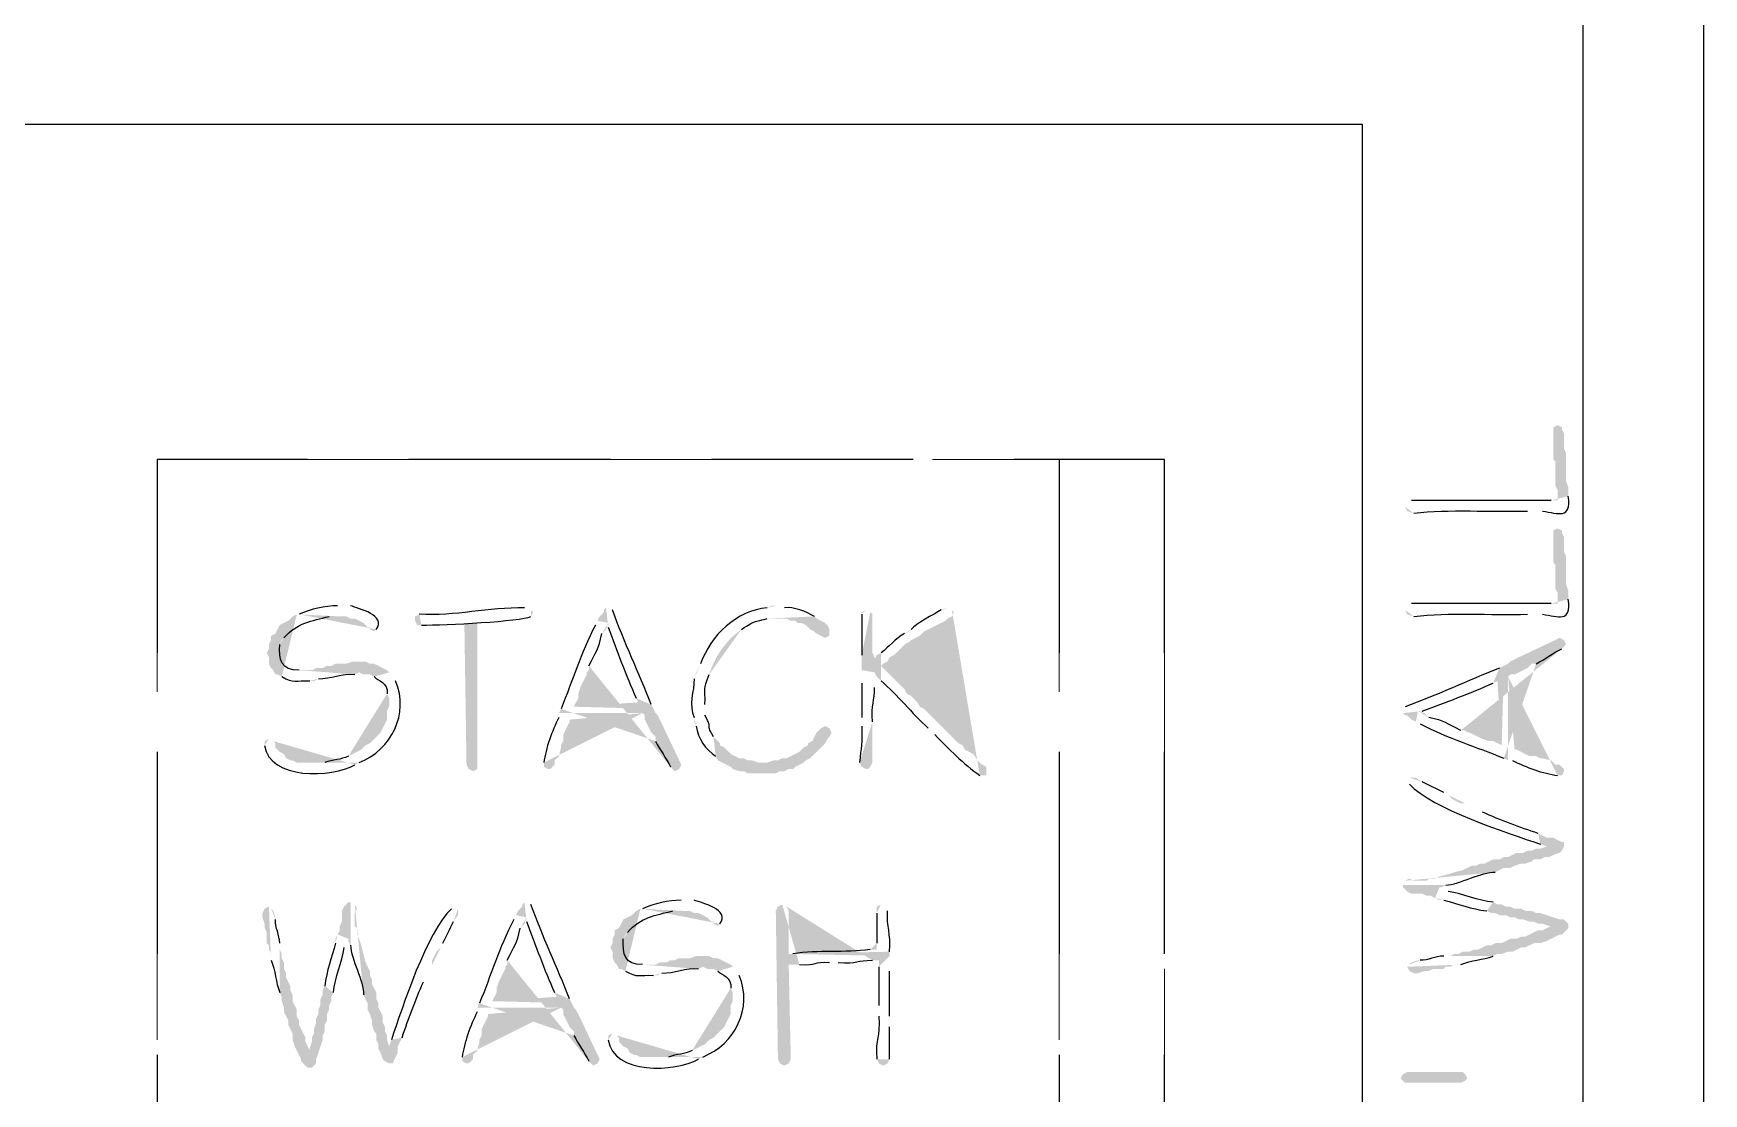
# Model space of a CAD drawing. Header units: inches. Extents: x -167 to 6071, y -6287 to -2731.
# Drawn here: x 451.92 to 493.4, y -5758.12 to -5731.81 of the extents above; entities that cross this region are included whole.
import ezdxf

# ---------------------------------------------------------------- set-up
doc = ezdxf.new("R2010")
doc.units = ezdxf.units.IN
doc.header["$LTSCALE"] = 96
doc.header["$MEASUREMENT"] = 0
doc.linetypes.add('Dash', pattern=[0.225, 0.15, -0.075])
doc.layers.add('Furniture', color=7, linetype='Continuous', lineweight=5, true_color=0x994d00)
doc.layers.add('PDF_Geometry', color=7, linetype='Continuous', true_color=0x4a4a4a)
doc.layers.add('PDF_Solid Fills', color=7, linetype='Continuous')

msp = doc.modelspace()

# ---------------------------------------------------------------- hatches: boundary and pattern name
at = {"layer": 'PDF_Solid Fills', "transparency": 33554559}
h = msp.add_hatch(color=256, dxfattribs=at)
h.paths.add_polyline_path([(485.983, -5743.562), (486.037, -5743.669), (486.197, -5743.722)], flags=0)
h.paths.add_polyline_path([(489.023, -5743.669), (489.397, -5743.669)], flags=0)
h.paths.add_polyline_path([(490.037, -5743.295), (490.037, -5743.082), (489.983, -5742.922), (489.983, -5742.229), (489.93, -5742.122), (489.93, -5741.749), (489.877, -5741.642), (489.877, -5741.589), (489.77, -5741.535), (489.77, -5743.402), (489.61, -5743.402)], flags=0)
h.paths.add_polyline_path([(486.143, -5743.402), (486.037, -5743.455)], flags=0)
for points in [[(489.663, -5741.749), (489.663, -5742.389), (489.717, -5742.442), (489.717, -5743.029), (489.77, -5743.135), (489.77, -5743.402), (489.77, -5741.535), (489.663, -5741.589), (489.663, -5741.642)], [(489.663, -5744.309), (489.663, -5744.949), (489.717, -5745.002), (489.717, -5745.589), (489.77, -5745.695), (489.77, -5745.962), (489.77, -5744.095), (489.663, -5744.149), (489.663, -5744.202)], [(471.37, -5746.335), (470.357, -5746.335), (470.623, -5746.335), (470.73, -5746.389), (470.837, -5746.389), (470.89, -5746.442), (470.997, -5746.442), (471.103, -5746.495), (471.21, -5746.602), (471.317, -5746.655), (471.37, -5746.709), (471.477, -5746.762), (471.583, -5746.815), (471.69, -5746.762), (471.69, -5746.602), (471.637, -5746.495), (471.583, -5746.442), (471.477, -5746.389)], [(462.943, -5746.442), (462.623, -5746.442), (462.677, -5749.962), (462.73, -5750.069), (462.837, -5750.122), (462.943, -5750.069), (462.943, -5749.962)], [(460.01, -5747.402), (459.85, -5747.402), (459.69, -5747.455), (459.423, -5747.455), (459.317, -5747.509), (459.21, -5747.509), (459.103, -5747.562), (458.943, -5747.562), (458.837, -5747.615), (458.517, -5747.615), (460.703, -5747.615), (460.597, -5747.562), (460.49, -5747.509), (460.383, -5747.455), (460.277, -5747.455), (460.17, -5747.402)], [(471.583, -5749.002), (471.477, -5749.055), (471.37, -5749.162), (471.263, -5749.375), (471.157, -5749.429), (471.157, -5749.482), (471.05, -5749.535), (470.943, -5749.642), (470.837, -5749.695), (470.73, -5749.749), (470.623, -5749.802), (470.517, -5749.802), (470.41, -5749.855), (470.303, -5749.855), (470.143, -5749.909), (469.023, -5749.909), (469.13, -5749.962), (469.237, -5750.015), (469.29, -5750.069), (469.45, -5750.122), (469.557, -5750.122), (469.663, -5750.175), (470.357, -5750.175), (470.463, -5750.122), (470.57, -5750.122), (470.677, -5750.069), (470.783, -5750.069), (470.837, -5750.015), (470.943, -5749.962), (471.05, -5749.909), (471.103, -5749.855), (471.21, -5749.802), (471.317, -5749.695), (471.423, -5749.589), (471.477, -5749.535), (471.583, -5749.429), (471.637, -5749.322), (471.69, -5749.269), (471.743, -5749.162), (471.69, -5749.055)], [(468.543, -5754.709), (468.383, -5754.709), (468.223, -5754.762), (467.957, -5754.762), (467.85, -5754.815), (467.743, -5754.815), (467.637, -5754.869), (467.477, -5754.869), (467.37, -5754.922), (467.05, -5754.922), (469.237, -5754.922), (468.917, -5754.762), (468.81, -5754.762), (468.703, -5754.709)], [(485.877, -5757.749), (485.93, -5757.802), (485.983, -5757.855), (487.37, -5757.855), (487.477, -5757.802), (487.53, -5757.749), (487.477, -5757.642), (487.423, -5757.589), (486.037, -5757.589), (485.93, -5757.642)]]:
    msp.add_hatch(color=256, dxfattribs=at).paths.add_polyline_path(points)
h = msp.add_hatch(color=256, dxfattribs=at)
h.paths.add_polyline_path([(485.983, -5746.122), (486.037, -5746.229), (486.197, -5746.282)], flags=0)
h.paths.add_polyline_path([(489.023, -5746.229), (489.397, -5746.229)], flags=0)
h.paths.add_polyline_path([(490.037, -5745.855), (490.037, -5745.642), (489.983, -5745.482), (489.983, -5744.789), (489.93, -5744.682), (489.93, -5744.309), (489.877, -5744.202), (489.877, -5744.149), (489.77, -5744.095), (489.77, -5745.962), (489.61, -5745.962)], flags=0)
h.paths.add_polyline_path([(486.143, -5745.962), (486.037, -5746.015)], flags=0)
h = msp.add_hatch(color=256, dxfattribs=at)
h.paths.add_polyline_path([(458.463, -5746.229), (458.357, -5746.282), (458.25, -5746.389), (458.037, -5746.495), (457.93, -5746.709), (457.823, -5746.762), (457.823, -5746.869), (457.77, -5746.975), (457.77, -5747.082), (457.717, -5747.189), (457.77, -5747.295), (457.77, -5747.455), (457.823, -5747.562), (457.877, -5747.615), (457.93, -5747.722), (457.983, -5747.722), (458.09, -5747.775)], flags=0)
h.paths.add_polyline_path([(458.783, -5747.882), (458.89, -5747.882), (458.997, -5747.829)], flags=0)
h.paths.add_polyline_path([(459.903, -5747.722), (460.01, -5747.669), (460.757, -5747.669), (460.703, -5747.615), (458.517, -5747.615)], flags=0)
h.paths.add_polyline_path([(458.037, -5746.975), (458.09, -5746.869), (458.143, -5746.815)], flags=0)
h.paths.add_polyline_path([(459.263, -5746.282), (459.53, -5746.282)], flags=0)
h = msp.add_hatch(color=256, dxfattribs=at)
h.paths.add_polyline_path([(459.53, -5746.015), (459.477, -5746.015)], flags=0)
h.paths.add_polyline_path([(458.517, -5746.229), (458.463, -5746.229), (459.53, -5746.282), (459.69, -5746.282), (459.797, -5746.335), (459.903, -5746.335), (460.01, -5746.389), (460.117, -5746.442), (460.223, -5746.549), (460.277, -5746.549), (460.277, -5746.602), (460.383, -5746.655), (460.437, -5746.602)], flags=0)
h.paths.add_polyline_path([(459.797, -5746.015), (459.637, -5746.015)], flags=0)
h = msp.add_hatch(color=256, dxfattribs=at)
h.paths.add_polyline_path([(464.17, -5746.069), (464.117, -5746.069)], flags=0)
h.paths.add_polyline_path([(461.503, -5746.229), (461.397, -5746.282), (461.397, -5746.389), (461.45, -5746.495), (461.557, -5746.495)], flags=0)
h.paths.add_polyline_path([(464.277, -5746.282), (464.33, -5746.175), (464.277, -5746.122)], flags=0)
h = msp.add_hatch(color=256, dxfattribs=at)
h.paths.add_polyline_path([(465.93, -5746.389), (465.877, -5746.495)], flags=0)
h.paths.add_polyline_path([(465.023, -5748.575), (464.97, -5748.682), (467.05, -5748.682), (467.103, -5748.735), (467.103, -5748.842), (467.21, -5749.055), (467.263, -5749.162), (467.37, -5749.269), (467.37, -5749.375)], flags=0)
h.paths.add_polyline_path([(467.743, -5750.015), (467.85, -5750.122), (467.957, -5750.069), (468.01, -5749.962), (467.53, -5748.949), (467.477, -5748.842), (467.423, -5748.735), (467.37, -5748.682), (467.317, -5748.575), (465.343, -5748.522), (465.45, -5748.309), (465.45, -5748.202), (465.503, -5748.042), (465.557, -5747.935), (465.61, -5747.829), (465.663, -5747.722), (465.663, -5747.669), (465.717, -5747.615), (465.717, -5747.509)], flags=0)
h.paths.add_polyline_path([(466.037, -5746.709), (466.143, -5746.602), (466.197, -5746.442)], flags=0)
h = msp.add_hatch(color=256, dxfattribs=at)
h.paths.add_polyline_path([(466.143, -5746.069), (466.09, -5746.122), (466.09, -5746.175), (465.983, -5746.282), (465.93, -5746.389), (466.197, -5746.442), (466.197, -5746.549)], flags=0)
h.paths.add_polyline_path([(466.89, -5748.309), (466.943, -5748.415), (465.343, -5748.522), (467.317, -5748.575), (467.263, -5748.469)], flags=0)
h.paths.add_polyline_path([(466.303, -5746.122), (466.25, -5746.069)], flags=0)
h = msp.add_hatch(color=256, dxfattribs=at)
h.paths.add_polyline_path([(470.357, -5746.015), (470.25, -5746.015), (470.143, -5746.069)], flags=0)
h.paths.add_polyline_path([(468.49, -5747.455), (468.383, -5747.669), (468.33, -5747.829)], flags=0)
h.paths.add_polyline_path([(468.33, -5748.789), (468.33, -5748.895), (468.383, -5749.002)], flags=0)
h.paths.add_polyline_path([(468.863, -5749.749), (468.917, -5749.855), (469.023, -5749.909), (470.037, -5749.909), (469.93, -5749.909), (469.77, -5749.855), (469.663, -5749.855), (469.557, -5749.802), (469.45, -5749.802), (469.343, -5749.749), (469.237, -5749.695), (469.183, -5749.642), (469.077, -5749.535), (468.97, -5749.482), (468.97, -5749.429), (468.81, -5749.269)], flags=0)
h.paths.add_polyline_path([(468.597, -5748.735), (468.597, -5748.469)], flags=0)
h.paths.add_polyline_path([(469.503, -5746.602, 0.162278), (468.703, -5747.722)], flags=0)
h.paths.add_polyline_path([(470.143, -5746.335), (471.37, -5746.335), (471.317, -5746.282)], flags=0)
h.paths.add_polyline_path([(470.57, -5746.069), (470.463, -5746.015)], flags=0)
h = msp.add_hatch(color=256, dxfattribs=at)
h.paths.add_polyline_path([(474.623, -5746.069), (474.517, -5746.122), (474.463, -5746.122)], flags=0)
h.paths.add_polyline_path([(473.717, -5746.602), (473.663, -5746.655), (473.557, -5746.709)], flags=0)
h.paths.add_polyline_path([(472.97, -5747.189), (472.863, -5747.242), (472.81, -5747.349), (472.49, -5747.402), (472.49, -5747.615), (472.81, -5747.669), (472.863, -5747.775), (472.97, -5747.882)], flags=0)
h.paths.add_polyline_path([(474.143, -5749.055), (474.303, -5749.215)], flags=0)
h.paths.add_polyline_path([(475.423, -5750.229), (475.583, -5750.229), (475.583, -5750.015), (475.477, -5749.962), (475.37, -5749.855), (475.263, -5749.695), (475.157, -5749.642), (475.05, -5749.589), (474.997, -5749.482), (474.89, -5749.429), (474.837, -5749.375), (474.73, -5749.269), (474.677, -5749.215), (474.57, -5749.109), (474.517, -5749.055), (474.09, -5748.629), (474.037, -5748.575), (473.93, -5748.522), (473.877, -5748.415), (473.823, -5748.362), (473.717, -5748.255), (473.61, -5748.202), (473.557, -5748.095), (473.343, -5747.882), (473.29, -5747.829), (473.183, -5747.722), (472.97, -5747.509), (473.023, -5747.455), (473.13, -5747.402), (473.183, -5747.295), (473.29, -5747.242), (473.397, -5747.135), (473.45, -5747.082), (473.557, -5746.975), (473.663, -5746.922), (473.717, -5746.869), (473.823, -5746.815), (473.93, -5746.762), (474.037, -5746.655), (474.143, -5746.602), (474.357, -5746.495), (474.57, -5746.389), (474.623, -5746.335), (474.73, -5746.282), (474.783, -5746.175), (474.73, -5746.122)], flags=0)
h = msp.add_hatch(color=256, dxfattribs=at)
h.paths.add_polyline_path([(472.597, -5746.122), (472.49, -5746.175), (472.49, -5746.229)], flags=0)
h.paths.add_polyline_path([(472.49, -5747.242), (472.49, -5747.402), (472.81, -5747.349), (472.81, -5747.295), (472.757, -5747.189), (472.757, -5746.229), (472.703, -5746.175)], flags=0)
h = msp.add_hatch(color=256, dxfattribs=at)
h.paths.add_polyline_path([(486.25, -5748.895), (486.357, -5748.949)], flags=0)
h.paths.add_polyline_path([(488.437, -5749.802), (488.543, -5749.855), (488.543, -5747.775), (488.597, -5747.722), (488.703, -5747.722), (488.81, -5747.669), (488.917, -5747.615), (489.023, -5747.562), (489.13, -5747.455), (489.237, -5747.455)], flags=0)
h.paths.add_polyline_path([(489.877, -5747.082), (489.93, -5747.029), (489.983, -5746.975), (489.93, -5746.869), (489.823, -5746.815), (488.81, -5747.295), (488.703, -5747.349), (488.597, -5747.402), (488.543, -5747.455), (488.437, -5747.509), (488.383, -5749.482), (488.277, -5749.429), (488.17, -5749.375), (488.063, -5749.375), (487.903, -5749.322), (487.797, -5749.269), (487.583, -5749.162), (487.53, -5749.162), (487.477, -5749.109), (487.37, -5749.109)], flags=0)
h.paths.add_polyline_path([(486.57, -5748.789), (486.463, -5748.682), (486.303, -5748.629)], flags=0)
h = msp.add_hatch(color=256, dxfattribs=at)
h.paths.add_polyline_path([(472.49, -5747.615), (472.49, -5747.935)], flags=0)
h.paths.add_polyline_path([(472.49, -5748.789), (472.49, -5749.002)], flags=0)
h.paths.add_polyline_path([(472.437, -5749.909), (472.49, -5750.015), (472.597, -5750.069), (472.65, -5750.069), (472.703, -5750.015), (472.757, -5749.909), (472.757, -5748.895)], flags=0)
h.paths.add_polyline_path([(472.81, -5748.042), (472.81, -5747.669)], flags=0)
h = msp.add_hatch(color=256, dxfattribs=at)
h.paths.add_polyline_path([(485.93, -5748.682), (485.983, -5748.735), (486.037, -5748.735), (486.143, -5748.842), (486.25, -5748.895), (486.303, -5748.629), (486.41, -5748.629)], flags=0)
h.paths.add_polyline_path([(488.17, -5747.935), (488.277, -5747.882), (488.383, -5749.482), (488.437, -5747.509), (488.33, -5747.562)], flags=0)
h.paths.add_polyline_path([(485.983, -5748.522), (485.93, -5748.575)], flags=0)
h = msp.add_hatch(color=256, dxfattribs=at)
h.paths.add_polyline_path([(460.757, -5747.669), (460.01, -5747.669), (460.117, -5747.722), (460.277, -5747.722), (460.383, -5747.775)], flags=0)
h.paths.add_polyline_path([(460.703, -5748.202), (460.757, -5748.309), (460.757, -5748.522), (460.703, -5748.629), (460.703, -5748.842), (460.65, -5748.949), (460.597, -5749.055), (460.543, -5749.162), (460.437, -5749.269), (460.383, -5749.322), (460.277, -5749.429), (460.17, -5749.482), (460.117, -5749.535), (460.063, -5749.589), (459.957, -5749.642), (459.85, -5749.695), (459.743, -5749.749)], flags=0)
h.paths.add_polyline_path([(459.157, -5749.909), (458.783, -5749.909), (460.01, -5749.909)], flags=0)
h.paths.add_polyline_path([(460.917, -5747.882), (460.81, -5747.775)], flags=0)
h = msp.add_hatch(color=256, dxfattribs=at)
h.paths.add_polyline_path([(488.543, -5749.855), (488.65, -5749.855)], flags=0)
h.paths.add_polyline_path([(489.77, -5750.229), (489.877, -5750.229), (489.93, -5750.122), (489.93, -5750.069), (489.877, -5750.015), (489.823, -5749.962), (489.717, -5749.962), (489.61, -5749.855), (489.397, -5749.802), (489.343, -5749.802), (489.237, -5749.749), (489.077, -5749.749), (488.97, -5749.695), (488.863, -5749.642), (488.757, -5749.589), (488.703, -5749.589), (488.543, -5747.775)], flags=0)
h = msp.add_hatch(color=256, dxfattribs=at)
h.paths.add_polyline_path([(464.97, -5748.682), (464.97, -5748.789)], flags=0)
h.paths.add_polyline_path([(464.597, -5749.909), (464.597, -5750.015), (464.703, -5750.069), (464.757, -5750.069), (464.863, -5749.962), (464.863, -5749.855), (464.97, -5749.749), (465.023, -5749.535), (465.023, -5749.482), (465.077, -5749.375), (465.077, -5749.215), (465.13, -5749.109), (465.183, -5749.002), (465.237, -5748.895), (465.237, -5748.842), (467.05, -5748.682)], flags=0)
h = msp.add_hatch(color=256, dxfattribs=at)
h.paths.add_polyline_path([(457.77, -5749.322), (457.663, -5749.375), (457.663, -5749.482)], flags=0)
h.paths.add_polyline_path([(459.903, -5749.962), (460.01, -5749.909), (458.463, -5749.909), (458.357, -5749.855), (458.303, -5749.855), (458.197, -5749.802), (458.143, -5749.695), (458.037, -5749.642), (457.93, -5749.535), (457.93, -5749.429), (457.877, -5749.375)], flags=0)
h = msp.add_hatch(color=256, dxfattribs=at)
h.paths.add_polyline_path([(486.09, -5750.389), (486.09, -5750.442)], flags=0)
h.paths.add_polyline_path([(489.343, -5751.935), (489.503, -5751.989), (489.503, -5751.775), (489.397, -5751.722), (489.29, -5751.669)], flags=0)
h.paths.add_polyline_path([(487.903, -5751.135), (487.797, -5751.082), (487.69, -5751.029), (487.583, -5750.975), (487.477, -5750.922), (487.37, -5750.922), (487.263, -5750.869), (487.157, -5750.815), (487.05, -5750.709), (486.943, -5750.655)], flags=0)
h.paths.add_polyline_path([(486.41, -5750.389), (486.25, -5750.282), (486.09, -5750.282)], flags=0)
h = msp.add_hatch(color=256, dxfattribs=at)
h.paths.add_polyline_path([(485.93, -5752.949), (485.93, -5753.002), (486.037, -5753.109), (486.143, -5753.162), (486.41, -5753.162), (486.517, -5753.215), (486.623, -5753.215), (486.73, -5753.269), (486.837, -5753.002), (486.89, -5753.002), (486.997, -5752.949)], flags=0)
h.paths.add_polyline_path([(488.223, -5752.629), (488.33, -5752.575), (488.437, -5752.522), (488.597, -5752.522), (488.703, -5752.469), (488.863, -5752.415), (488.97, -5752.415), (489.13, -5752.362), (489.183, -5752.309), (489.343, -5752.309), (489.45, -5752.255), (489.557, -5752.255), (489.663, -5752.202), (489.823, -5752.149), (489.877, -5752.095), (489.93, -5751.989), (489.93, -5751.882), (489.877, -5751.882), (489.77, -5751.829), (489.663, -5751.775), (489.503, -5751.775), (489.503, -5751.989), (489.343, -5752.042), (489.237, -5752.042), (489.13, -5752.095), (489.023, -5752.095), (488.917, -5752.149), (488.757, -5752.149), (488.65, -5752.202), (488.543, -5752.255), (488.437, -5752.255), (488.33, -5752.309), (488.17, -5752.309), (488.063, -5752.362), (487.957, -5752.415), (487.85, -5752.415), (487.743, -5752.469), (487.637, -5752.469), (487.53, -5752.522), (487.423, -5752.575), (487.21, -5752.629), (487.05, -5752.682), (486.837, -5752.735), (486.73, -5752.789), (486.57, -5752.789), (486.517, -5752.842), (486.197, -5752.842), (486.09, -5752.789), (485.983, -5752.842)], flags=0)
h = msp.add_hatch(color=256, dxfattribs=at)
h.paths.add_polyline_path([(486.73, -5753.269), (486.837, -5753.322), (486.943, -5753.322)], flags=0)
h.paths.add_polyline_path([(488.01, -5753.589), (488.117, -5753.642), (488.223, -5753.642), (488.33, -5753.695), (488.49, -5753.695), (488.597, -5753.749), (488.703, -5753.749), (488.81, -5753.802), (488.917, -5753.802), (489.077, -5753.855), (489.183, -5753.855), (489.29, -5753.909), (489.397, -5753.909), (489.557, -5753.962), (489.663, -5753.962), (489.663, -5753.749), (489.343, -5753.642), (489.237, -5753.642), (489.13, -5753.589), (488.97, -5753.589), (488.863, -5753.535), (488.703, -5753.535), (488.597, -5753.482), (488.49, -5753.482), (488.383, -5753.429), (488.277, -5753.429), (488.17, -5753.375)], flags=0)
h.paths.add_polyline_path([(487.05, -5753.109), (486.837, -5753.002)], flags=0)
h = msp.add_hatch(color=256, dxfattribs=at)
h.paths.add_polyline_path([(459.797, -5753.375), (459.743, -5753.375), (459.637, -5753.482), (459.583, -5753.589), (459.583, -5753.855), (459.53, -5753.962), (459.53, -5754.069), (459.477, -5754.175), (459.743, -5754.282), (459.743, -5754.335), (459.797, -5754.442)], flags=0)
h.paths.add_polyline_path([(460.117, -5755.669), (460.223, -5755.882), (460.223, -5756.042), (460.277, -5756.149), (460.33, -5756.309), (460.33, -5756.415), (460.383, -5756.575), (460.437, -5756.629), (460.437, -5756.789), (460.49, -5756.895), (460.49, -5757.002), (460.543, -5757.109), (460.597, -5757.269), (460.65, -5757.322), (460.757, -5757.375), (460.863, -5757.375), (460.863, -5757.322), (460.917, -5757.215), (460.97, -5757.109), (460.97, -5756.949), (460.757, -5756.949), (460.703, -5756.789), (460.703, -5756.682), (460.65, -5756.575), (460.65, -5756.469), (460.597, -5756.362), (460.597, -5756.202), (460.49, -5755.989), (460.49, -5755.882), (460.437, -5755.775), (460.437, -5755.615), (460.383, -5755.509), (460.33, -5755.402), (460.33, -5755.295), (460.277, -5755.189), (460.277, -5755.082), (460.17, -5754.869), (460.063, -5754.442), (460.01, -5754.282), (459.957, -5754.175), (459.957, -5754.015), (459.903, -5753.962), (459.903, -5753.642), (459.957, -5753.535), (459.903, -5753.429)], flags=0)
h = msp.add_hatch(color=256, dxfattribs=at)
h.paths.add_polyline_path([(464.117, -5753.375), (464.063, -5753.429), (464.063, -5753.482), (463.957, -5753.589), (463.903, -5753.695), (464.17, -5753.749), (464.17, -5753.855)], flags=0)
h.paths.add_polyline_path([(464.863, -5755.615), (464.917, -5755.722), (463.317, -5755.829), (465.29, -5755.882), (465.237, -5755.775)], flags=0)
h.paths.add_polyline_path([(464.277, -5753.429), (464.223, -5753.375)], flags=0)
h = msp.add_hatch(color=256, dxfattribs=at)
h.paths.add_polyline_path([(468.063, -5753.322), (468.01, -5753.322)], flags=0)
h.paths.add_polyline_path([(467.05, -5753.535), (466.997, -5753.535), (468.063, -5753.589), (468.223, -5753.589), (468.33, -5753.642), (468.437, -5753.642), (468.65, -5753.749), (468.757, -5753.855), (468.81, -5753.855), (468.81, -5753.909), (468.917, -5753.962), (468.97, -5753.909)], flags=0)
h.paths.add_polyline_path([(468.33, -5753.322), (468.17, -5753.322)], flags=0)
h = msp.add_hatch(color=256, dxfattribs=at)
h.paths.add_polyline_path([(470.517, -5753.429), (470.41, -5753.482), (470.357, -5753.589), (470.41, -5757.269), (470.463, -5757.375), (470.57, -5757.429), (470.677, -5757.375), (470.73, -5757.269), (470.677, -5754.922), (470.943, -5754.922)], flags=0)
h.paths.add_polyline_path([(471.69, -5754.869), (471.903, -5754.869)], flags=0)
h.paths.add_polyline_path([(472.757, -5754.815), (472.917, -5754.815), (473.183, -5754.709), (470.677, -5754.655), (470.677, -5753.589), (470.623, -5753.482)], flags=0)
h = msp.add_hatch(color=256, dxfattribs=at)
h.paths.add_polyline_path([(472.97, -5753.429), (472.863, -5753.482), (472.863, -5753.642)], flags=0)
h.paths.add_polyline_path([(472.863, -5754.389), (472.863, -5754.549), (472.703, -5754.549)], flags=0)
h.paths.add_polyline_path([(470.783, -5754.655), (470.677, -5754.655), (473.183, -5754.709), (473.183, -5754.602)], flags=0)
h.paths.add_polyline_path([(473.13, -5753.589), (473.077, -5753.482)], flags=0)
h = msp.add_hatch(color=256, dxfattribs=at)
h.paths.add_polyline_path([(457.77, -5753.482), (457.663, -5753.535), (457.61, -5753.642), (457.61, -5753.749), (457.663, -5753.909), (457.663, -5754.015), (457.717, -5754.122), (457.717, -5754.389), (457.77, -5754.442), (457.77, -5754.549), (457.823, -5754.655), (457.823, -5754.815)], flags=0)
h.paths.add_polyline_path([(458.037, -5755.615), (458.09, -5755.722), (458.09, -5755.829), (458.143, -5755.989), (458.143, -5756.095), (458.197, -5756.202), (458.25, -5756.309), (458.25, -5756.415), (458.303, -5756.522), (458.357, -5756.629), (458.357, -5756.789), (458.41, -5756.949), (458.463, -5757.055), (458.517, -5757.162), (458.57, -5757.269), (458.57, -5757.322), (458.623, -5757.375), (458.73, -5757.482), (458.837, -5757.482), (458.943, -5757.375), (458.943, -5757.269), (458.997, -5757.109), (458.783, -5757.109), (458.783, -5757.055), (458.677, -5756.842), (458.677, -5756.735), (458.623, -5756.629), (458.57, -5756.522), (458.517, -5756.415), (458.517, -5756.309), (458.463, -5756.202), (458.463, -5756.042), (458.41, -5755.935), (458.357, -5755.829), (458.357, -5755.669), (458.303, -5755.562), (458.303, -5755.455), (458.25, -5755.349), (458.197, -5755.242), (458.197, -5755.135), (458.143, -5755.029), (458.143, -5754.869), (458.09, -5754.762), (458.09, -5754.655), (458.037, -5754.549), (458.037, -5754.389)], flags=0)
h.paths.add_polyline_path([(457.93, -5753.802), (457.93, -5753.749), (457.877, -5753.589), (457.823, -5753.535)], flags=0)
h = msp.add_hatch(color=256, dxfattribs=at)
h.paths.add_polyline_path([(462.357, -5753.535), (462.303, -5753.535)], flags=0)
h.paths.add_polyline_path([(460.81, -5756.789), (460.757, -5756.949), (460.97, -5756.949), (461.023, -5756.842), (461.077, -5756.735)], flags=0)
h.paths.add_polyline_path([(461.61, -5755.349), (461.717, -5755.135), (461.77, -5755.029), (461.823, -5754.922), (461.823, -5754.815), (461.93, -5754.602), (462.037, -5754.495), (462.09, -5754.389)], flags=0)
h.paths.add_polyline_path([(462.357, -5753.855), (462.463, -5753.695), (462.463, -5753.535)], flags=0)
h = msp.add_hatch(color=256, dxfattribs=at)
h.paths.add_polyline_path([(463.903, -5753.695), (463.85, -5753.802)], flags=0)
h.paths.add_polyline_path([(462.997, -5755.882), (462.943, -5755.989), (465.023, -5755.989), (465.077, -5756.042), (465.077, -5756.149), (465.13, -5756.255), (465.183, -5756.362), (465.237, -5756.469), (465.343, -5756.575), (465.343, -5756.682)], flags=0)
h.paths.add_polyline_path([(465.717, -5757.322), (465.823, -5757.429), (465.93, -5757.375), (465.983, -5757.269), (465.503, -5756.255), (465.397, -5756.042), (465.343, -5755.989), (465.29, -5755.882), (463.317, -5755.829), (463.37, -5755.722), (463.423, -5755.615), (463.423, -5755.509), (463.477, -5755.349), (463.53, -5755.242), (463.583, -5755.135), (463.637, -5755.029), (463.637, -5754.975), (463.69, -5754.922), (463.69, -5754.815)], flags=0)
h.paths.add_polyline_path([(464.01, -5754.015), (464.117, -5753.909), (464.17, -5753.749)], flags=0)
h = msp.add_hatch(color=256, dxfattribs=at)
h.paths.add_polyline_path([(466.997, -5753.535), (466.89, -5753.589), (466.783, -5753.695), (466.57, -5753.802), (466.517, -5753.909), (466.463, -5754.015), (466.357, -5754.069), (466.357, -5754.175), (466.303, -5754.282), (466.303, -5754.389), (466.25, -5754.495), (466.303, -5754.602), (466.303, -5754.762), (466.357, -5754.869), (466.41, -5754.922), (466.463, -5755.029), (466.517, -5755.029), (466.623, -5755.082)], flags=0)
h.paths.add_polyline_path([(467.317, -5755.189), (467.423, -5755.189), (467.53, -5755.135)], flags=0)
h.paths.add_polyline_path([(468.437, -5755.029), (468.543, -5754.975), (469.29, -5754.975), (469.237, -5754.922), (467.05, -5754.922)], flags=0)
h.paths.add_polyline_path([(466.57, -5754.282), (466.623, -5754.175), (466.677, -5754.122)], flags=0)
h.paths.add_polyline_path([(467.797, -5753.589), (468.063, -5753.589)], flags=0)
h = msp.add_hatch(color=256, dxfattribs=at)
h.paths.add_polyline_path([(486.037, -5754.975), (486.09, -5755.082), (486.197, -5755.135), (486.303, -5755.135), (486.463, -5755.082), (486.57, -5755.082), (486.677, -5755.029), (486.943, -5755.029), (486.997, -5754.975), (487.103, -5754.975), (487.21, -5754.922), (487.37, -5754.922)], flags=0)
h.paths.add_polyline_path([(488.17, -5754.709), (488.277, -5754.655), (488.383, -5754.655), (488.543, -5754.602), (488.65, -5754.602), (488.863, -5754.495), (488.97, -5754.495), (489.183, -5754.389), (489.343, -5754.389), (489.503, -5754.335), (489.823, -5754.175), (489.877, -5754.175), (490.037, -5754.015), (490.037, -5753.909), (489.983, -5753.855), (489.93, -5753.802), (489.823, -5753.802), (489.663, -5753.749), (489.663, -5753.962), (489.61, -5753.962), (489.503, -5754.015), (489.397, -5754.069), (489.29, -5754.069), (489.183, -5754.122), (488.97, -5754.229), (488.863, -5754.229), (488.757, -5754.282), (488.597, -5754.282), (488.383, -5754.389), (488.223, -5754.389), (488.117, -5754.442), (488.01, -5754.442), (487.797, -5754.549), (487.69, -5754.549), (487.583, -5754.602), (487.423, -5754.602), (487.317, -5754.655), (487.21, -5754.655), (487.103, -5754.709), (486.943, -5754.709)], flags=0)
h.paths.add_polyline_path([(486.357, -5754.815), (486.303, -5754.815), (486.143, -5754.869), (486.09, -5754.922)], flags=0)
h = msp.add_hatch(color=256, dxfattribs=at)
h.paths.add_polyline_path([(459.477, -5754.175), (459.423, -5754.282), (459.423, -5754.389)], flags=0)
h.paths.add_polyline_path([(459.157, -5755.455), (459.103, -5755.562), (459.103, -5755.669), (459.05, -5755.775), (459.05, -5755.935), (458.997, -5756.042), (458.997, -5756.149), (458.943, -5756.255), (458.943, -5756.362), (458.89, -5756.522), (458.89, -5756.629), (458.837, -5756.735), (458.837, -5756.842), (458.783, -5757.002), (458.783, -5757.109), (458.997, -5757.109), (459.103, -5756.789), (459.103, -5756.682), (459.157, -5756.575), (459.157, -5756.415), (459.21, -5756.309), (459.21, -5756.149), (459.263, -5756.042), (459.263, -5755.935), (459.317, -5755.829), (459.317, -5755.722), (459.37, -5755.615)], flags=0)
h.paths.add_polyline_path([(459.637, -5754.495), (459.69, -5754.389), (459.743, -5754.282)], flags=0)
h = msp.add_hatch(color=256, dxfattribs=at)
h.paths.add_polyline_path([(469.29, -5754.975), (468.543, -5754.975), (468.65, -5755.029), (468.81, -5755.029), (468.917, -5755.082)], flags=0)
h.paths.add_polyline_path([(469.237, -5755.509), (469.29, -5755.615), (469.29, -5755.829), (469.237, -5755.935), (469.237, -5756.149), (469.183, -5756.255), (469.13, -5756.362), (469.077, -5756.469), (468.97, -5756.575), (468.917, -5756.629), (468.81, -5756.735), (468.703, -5756.789), (468.65, -5756.842), (468.597, -5756.895), (468.277, -5757.055)], flags=0)
h.paths.add_polyline_path([(467.69, -5757.215), (467.317, -5757.215), (468.543, -5757.215)], flags=0)
h.paths.add_polyline_path([(469.45, -5755.189), (469.343, -5755.082)], flags=0)
h = msp.add_hatch(color=256, dxfattribs=at)
h.paths.add_polyline_path([(473.183, -5754.709), (472.917, -5754.815), (472.917, -5754.975)], flags=0)
h.paths.add_polyline_path([(472.917, -5755.935), (472.917, -5756.202)], flags=0)
h.paths.add_polyline_path([(472.863, -5757.269), (472.917, -5757.375), (473.023, -5757.429), (473.13, -5757.375), (473.183, -5757.269)], flags=0)
h.paths.add_polyline_path([(473.183, -5756.469), (473.183, -5756.202)], flags=0)
h.paths.add_polyline_path([(473.183, -5755.082), (473.183, -5754.815)], flags=0)
h = msp.add_hatch(color=256, dxfattribs=at)
h.paths.add_polyline_path([(462.943, -5755.989), (462.943, -5756.095)], flags=0)
h.paths.add_polyline_path([(462.57, -5757.215), (462.57, -5757.322), (462.677, -5757.375), (462.73, -5757.375), (462.837, -5757.269), (462.837, -5757.162), (462.943, -5757.055), (462.997, -5756.842), (462.997, -5756.789), (463.05, -5756.682), (463.05, -5756.522), (463.21, -5756.202), (463.21, -5756.149), (465.023, -5755.989)], flags=0)
h = msp.add_hatch(color=256, dxfattribs=at)
h.paths.add_polyline_path([(466.303, -5756.629), (466.197, -5756.682), (466.197, -5756.789)], flags=0)
h.paths.add_polyline_path([(468.437, -5757.269), (468.543, -5757.215), (466.997, -5757.215), (466.89, -5757.162), (466.837, -5757.162), (466.73, -5757.109), (466.677, -5757.002), (466.57, -5756.949), (466.463, -5756.842), (466.463, -5756.735), (466.41, -5756.682)], flags=0)

# ---------------------------------------------------------------- linework, layer by layer
at = {"layer": 'Furniture', "linetype": 'Dash', "ltscale": 0.4, "transparency": 33554687}
msp.add_lwpolyline([(480.01, -5742.389), (454.997, -5742.389), (454.997, -5769.429), (480.01, -5769.429)], close=True, dxfattribs=at)
msp.add_lwpolyline([(477.397, -5742.389), (477.397, -5769.429)], dxfattribs=at)
at = {"layer": 'PDF_Geometry', "color": 7}
for points in [[(491.903, -5563.082), (490.41, -5563.082), (493.397, -5563.082), (493.397, -6066.549), (490.41, -6066.549), (490.41, -5563.082)], [(348.437, -5714.602), (344.437, -5714.602), (344.437, -5581.109), (486.943, -5581.109), (486.943, -5714.602), (447.423, -5714.602), (447.423, -5730.602), (443.423, -5730.602), (443.423, -5734.069), (447.423, -5734.069), (447.423, -5738.069), (450.943, -5738.069), (450.943, -5734.069), (484.917, -5734.069), (484.917, -5778.069), (450.943, -5778.069), (450.943, -5774.069), (447.423, -5774.069), (447.423, -5785.589)]]:
    msp.add_lwpolyline(points, dxfattribs=at)
at = {"layer": 'PDF_Geometry'}
for points in [[(458.73, -5742.389), (454.997, -5742.389), (454.997, -5747.189)], [(466.25, -5742.389), (461.237, -5742.389)], [(473.77, -5742.389), (468.757, -5742.389)], [(480.01, -5747.189), (480.01, -5742.389), (476.277, -5742.389)], [(477.397, -5742.389), (477.397, -5747.189)], [(454.997, -5749.642), (454.997, -5754.655)], [(477.397, -5749.642), (477.397, -5754.655)], [(480.01, -5754.655), (480.01, -5749.642)], [(454.997, -5757.162), (454.997, -5762.175)], [(477.397, -5757.162), (477.397, -5762.175)], [(480.01, -5762.175), (480.01, -5757.162)]]:
    msp.add_lwpolyline(points, dxfattribs=at)
for points in [[(489.61, -5743.402), (488.454, -5743.402), (487.299, -5743.402), (486.143, -5743.402)], [(489.397, -5743.669), (489.787, -5743.72), (490.116, -5743.891), (490.037, -5743.295)], [(486.197, -5743.722), (487.073, -5743.615), (488.11, -5743.692), (489.023, -5743.669)], [(489.61, -5745.962), (488.454, -5745.962), (487.299, -5745.962), (486.143, -5745.962)], [(489.397, -5746.229), (489.787, -5746.28), (490.116, -5746.451), (490.037, -5745.855)], [(458.143, -5746.815), (458.47, -5746.431), (458.829, -5746.396), (459.263, -5746.282)], [(459.477, -5746.015), (459.147, -5746.025), (458.816, -5746.091), (458.517, -5746.229)], [(460.437, -5746.602), (460.688, -5746.249), (460.008, -5746.092), (459.797, -5746.015)], [(464.117, -5746.069), (463.219, -5746.054), (462.39, -5746.281), (461.503, -5746.229)], [(461.557, -5746.495), (462.15, -5746.5), (464.023, -5746.404), (464.277, -5746.282)], [(467.263, -5748.469), (466.957, -5747.682), (466.587, -5746.92), (466.303, -5746.122)], [(470.143, -5746.069), (469.391, -5746.119), (468.733, -5746.762), (468.49, -5747.455)], [(469.503, -5746.602), (469.902, -5746.359), (469.709, -5746.449), (470.143, -5746.335)], [(471.317, -5746.282), (471.105, -5746.166), (470.81, -5746.032), (470.57, -5746.069)], [(472.49, -5746.229), (472.49, -5746.567), (472.49, -5746.904), (472.49, -5747.242)], [(474.463, -5746.122), (474.281, -5746.236), (473.832, -5746.46), (473.717, -5746.602)], [(486.197, -5746.282), (487.073, -5746.175), (488.11, -5746.252), (489.023, -5746.229)], [(465.877, -5746.495), (465.504, -5747.207), (465.321, -5747.867), (465.023, -5748.575)], [(465.717, -5747.509), (465.898, -5747.13), (465.948, -5747.128), (466.037, -5746.709)], [(466.197, -5746.549), (466.414, -5747.124), (466.633, -5747.747), (466.89, -5748.309)], [(473.557, -5746.709), (473.316, -5746.83), (473.178, -5747.03), (472.97, -5747.189)], [(458.517, -5747.615), (458.076, -5747.633), (458.008, -5747.342), (458.037, -5746.975)], [(489.237, -5747.455), (489.464, -5747.339), (489.649, -5747.197), (489.877, -5747.082)], [(488.33, -5747.562), (487.543, -5747.869), (486.782, -5748.239), (485.983, -5748.522)], [(458.09, -5747.775), (458.375, -5747.953), (458.441, -5747.863), (458.783, -5747.882)], [(458.997, -5747.829), (459.306, -5747.833), (459.587, -5747.677), (459.903, -5747.722)], [(460.01, -5749.909), (460.816, -5749.584), (461.257, -5748.699), (460.917, -5747.882)], [(460.383, -5747.775), (460.464, -5747.879), (460.74, -5747.919), (460.703, -5748.202)], [(468.33, -5747.829), (468.33, -5748.141), (468.185, -5748.485), (468.33, -5748.789)], [(468.597, -5748.469), (468.614, -5748.007), (468.534, -5748.143), (468.703, -5747.722)], [(472.49, -5747.935), (472.49, -5748.22), (472.49, -5748.504), (472.49, -5748.789)], [(472.757, -5748.895), (472.726, -5748.46), (472.808, -5748.385), (472.81, -5748.042)], [(472.97, -5747.882), (473.387, -5748.231), (473.729, -5748.68), (474.143, -5749.055)], [(486.41, -5748.629), (486.984, -5748.411), (487.609, -5748.192), (488.17, -5747.935)], [(464.97, -5748.789), (464.796, -5749.124), (464.646, -5749.554), (464.597, -5749.909)], [(468.81, -5749.269), (468.574, -5748.851), (468.832, -5749.153), (468.597, -5748.735)], [(487.37, -5749.109), (486.991, -5748.927), (486.99, -5748.878), (486.57, -5748.789)], [(468.383, -5749.002), (468.41, -5749.303), (468.624, -5749.601), (468.863, -5749.749)], [(472.49, -5749.002), (472.51, -5749.44), (472.474, -5749.523), (472.437, -5749.909)], [(474.303, -5749.215), (474.659, -5749.575), (475.014, -5749.942), (475.423, -5750.229)], [(486.357, -5748.949), (487.069, -5749.321), (487.728, -5749.504), (488.437, -5749.802)], [(457.663, -5749.482), (457.779, -5750.346), (459.334, -5750.287), (459.903, -5749.962)], [(467.37, -5749.375), (467.486, -5749.603), (467.629, -5749.788), (467.743, -5750.015)], [(459.743, -5749.749), (459.558, -5749.842), (459.351, -5749.831), (459.157, -5749.909)], [(488.65, -5749.855), (488.985, -5750.03), (489.416, -5750.18), (489.77, -5750.229)], [(486.09, -5750.442), (486.665, -5751.058), (488.526, -5751.656), (489.343, -5751.935)], [(486.943, -5750.655), (486.766, -5750.567), (486.588, -5750.478), (486.41, -5750.389)], [(489.29, -5751.669), (488.824, -5751.511), (488.362, -5751.346), (487.903, -5751.135)], [(486.997, -5752.949), (487.33, -5752.938), (487.896, -5752.61), (488.223, -5752.629)], [(465.237, -5755.775), (464.929, -5754.988), (464.56, -5754.227), (464.277, -5753.429)], [(468.01, -5753.322), (467.68, -5753.332), (467.35, -5753.398), (467.05, -5753.535)], [(468.97, -5753.909), (469.222, -5753.555), (468.542, -5753.399), (468.33, -5753.322)], [(486.943, -5753.322), (487.311, -5753.416), (487.623, -5753.543), (488.01, -5753.589)], [(488.17, -5753.375), (487.79, -5753.335), (487.429, -5753.159), (487.05, -5753.109)], [(458.037, -5754.389), (458.03, -5754.183), (457.926, -5754.003), (457.93, -5753.802)], [(462.303, -5753.535), (461.687, -5754.111), (461.09, -5755.972), (460.81, -5756.789)], [(462.09, -5754.389), (462.179, -5754.211), (462.268, -5754.033), (462.357, -5753.855)], [(463.85, -5753.802), (463.478, -5754.514), (463.294, -5755.174), (462.997, -5755.882)], [(464.17, -5753.855), (464.388, -5754.431), (464.606, -5755.054), (464.863, -5755.615)], [(466.677, -5754.122), (467.005, -5753.738), (467.361, -5753.703), (467.797, -5753.589)], [(472.863, -5753.642), (472.863, -5753.891), (472.863, -5754.14), (472.863, -5754.389)], [(473.183, -5754.602), (473.217, -5754.127), (473.109, -5753.999), (473.13, -5753.589)], [(463.69, -5754.815), (463.871, -5754.437), (463.921, -5754.435), (464.01, -5754.015)], [(467.05, -5754.922), (466.609, -5754.94), (466.542, -5754.649), (466.57, -5754.282)], [(459.423, -5754.389), (459.329, -5754.757), (459.203, -5755.068), (459.157, -5755.455)], [(459.37, -5755.615), (459.411, -5755.236), (459.587, -5754.874), (459.637, -5754.495)], [(459.797, -5754.442), (459.807, -5754.775), (460.135, -5755.342), (460.117, -5755.669)], [(472.703, -5754.549), (472.069, -5754.638), (471.414, -5754.551), (470.783, -5754.655)], [(457.823, -5754.815), (457.937, -5755.071), (457.938, -5755.357), (458.037, -5755.615)], [(466.623, -5755.082), (466.909, -5755.26), (466.974, -5755.169), (467.317, -5755.189)], [(467.53, -5755.135), (467.839, -5755.14), (468.12, -5754.983), (468.437, -5755.029)], [(468.917, -5755.082), (468.998, -5755.185), (469.273, -5755.225), (469.237, -5755.509)], [(470.943, -5754.922), (471.401, -5754.954), (471.279, -5754.84), (471.69, -5754.869)], [(471.903, -5754.869), (472.403, -5754.908), (472.365, -5754.805), (472.757, -5754.815)], [(472.917, -5754.975), (472.917, -5755.295), (472.917, -5755.615), (472.917, -5755.935)], [(473.183, -5756.202), (473.183, -5755.829), (473.183, -5755.455), (473.183, -5755.082)], [(486.943, -5754.709), (486.737, -5754.715), (486.558, -5754.82), (486.357, -5754.815)], [(487.37, -5754.922), (487.625, -5754.808), (487.911, -5754.807), (488.17, -5754.709)], [(461.077, -5756.735), (461.235, -5756.271), (461.4, -5755.807), (461.61, -5755.349)], [(468.543, -5757.215), (469.35, -5756.891), (469.79, -5756.006), (469.45, -5755.189)], [(462.943, -5756.095), (462.77, -5756.431), (462.619, -5756.862), (462.57, -5757.215)], [(472.917, -5756.202), (472.952, -5756.769), (472.828, -5756.702), (472.863, -5757.269)], [(465.343, -5756.682), (465.46, -5756.91), (465.602, -5757.095), (465.717, -5757.322)], [(473.183, -5757.269), (473.183, -5757.002), (473.183, -5756.735), (473.183, -5756.469)], [(466.197, -5756.789), (466.312, -5757.653), (467.867, -5757.594), (468.437, -5757.269)], [(468.277, -5757.055), (468.092, -5757.149), (467.885, -5757.138), (467.69, -5757.215)]]:
    msp.add_open_spline(points, degree=3, dxfattribs=at)

doc.saveas('drawing.dxf')
